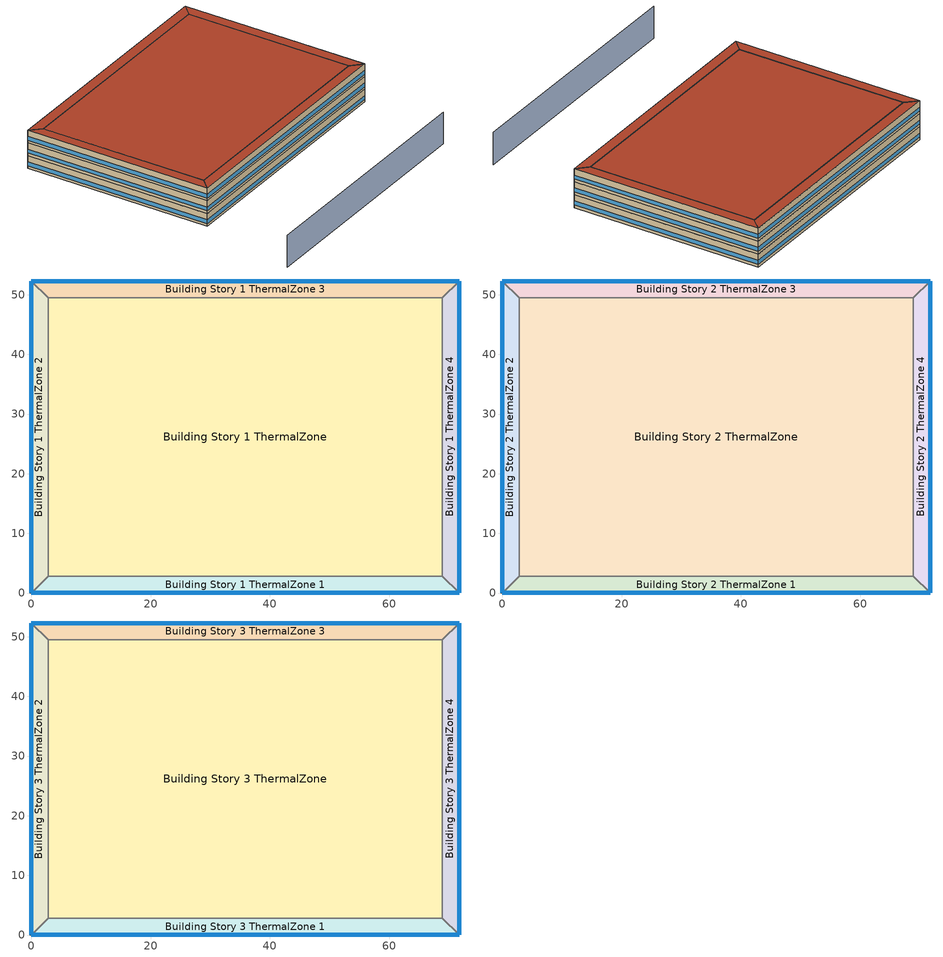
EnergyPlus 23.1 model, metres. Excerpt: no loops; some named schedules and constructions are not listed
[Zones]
Building Story 1 ThermalZone
 floor ground (Typical Insulated Carpeted 8in Slab Floor): 68.93,2.83 2.83,2.83 2.83,49.48 68.93,49.48 z0
 wall adiabatic (Typical Interior Wall): 2.83,2.83 68.93,2.83 68.93,49.48 2.83,49.48 2.83,2.83 z0:3.6
 ceiling adiabatic (Typical Interior Floor): 68.93,49.48 2.83,49.48 2.83,2.83 68.93,2.83 z3.6
Building Story 1 ThermalZone 1
 floor ground (Typical Insulated Carpeted 8in Slab Floor): 71.76,0 0,0 2.83,2.83 68.93,2.83 z0
 wall outside (Typical Insulated Steel Framed Exterior Wall R-20.41): 0,0 71.76,0 z0:3.6
 wall adiabatic (Typical Interior Wall): 71.76,0 68.93,2.83 2.83,2.83 0,0 z0:3.6
 window (U 0.48 SHGC 0.40 Dbl Ref-D Clr 6mm/13mm): 0.03,0 71.74,0 z0.76:1.84
 ceiling adiabatic (Typical Interior Ceiling): 68.93,2.83 2.83,2.83 0,0 71.76,0 z3.6
Building Story 1 ThermalZone 2
 floor ground (Typical Insulated Carpeted 8in Slab Floor): 0,0 0,52.31 2.83,49.48 2.83,2.83 z0
 wall outside (Typical Insulated Steel Framed Exterior Wall R-20.41): 0,52.31 0,0 z0:3.6
 wall adiabatic (Typical Interior Wall): 0,0 2.83,2.83 2.83,49.48 0,52.31 z0:3.6
 window (U 0.48 SHGC 0.40 Dbl Ref-D Clr 6mm/13mm): 0,52.28 0,0.03 z0.76:1.84
 ceiling adiabatic (Typical Interior Ceiling): 2.83,2.83 2.83,49.48 0,52.31 0,0 z3.6
Building Story 1 ThermalZone 3
 floor ground (Typical Insulated Carpeted 8in Slab Floor): 0,52.31 71.76,52.31 68.93,49.48 2.83,49.48 z0
 wall outside (Typical Insulated Steel Framed Exterior Wall R-20.41): 71.76,52.31 0,52.31 z0:3.6
 wall adiabatic (Typical Interior Wall): 0,52.31 2.83,49.48 68.93,49.48 71.76,52.31 z0:3.6
 window (U 0.48 SHGC 0.40 Dbl Ref-D Clr 6mm/13mm): 71.74,52.31 0.03,52.31 z0.76:1.84
 ceiling adiabatic (Typical Interior Ceiling): 2.83,49.48 68.93,49.48 71.76,52.31 0,52.31 z3.6
Building Story 1 ThermalZone 4
 floor ground (Typical Insulated Carpeted 8in Slab Floor): 71.76,52.31 71.76,0 68.93,2.83 68.93,49.48 z0
 wall outside (Typical Insulated Steel Framed Exterior Wall R-20.41): 71.76,0 71.76,52.31 z0:3.6
 wall adiabatic (Typical Interior Wall): 71.76,52.31 68.93,49.48 68.93,2.83 71.76,0 z0:3.6
 window (U 0.48 SHGC 0.40 Dbl Ref-D Clr 6mm/13mm): 71.76,0.03 71.76,52.28 z0.76:1.84
 ceiling adiabatic (Typical Interior Ceiling): 68.93,49.48 68.93,2.83 71.76,0 71.76,52.31 z3.6
Building Story 2 ThermalZone
 floor adiabatic (Typical Interior Floor): 68.93,2.83 2.83,2.83 2.83,49.48 68.93,49.48 z3.6
 wall adiabatic (Typical Interior Wall): 2.83,2.83 68.93,2.83 68.93,49.48 2.83,49.48 2.83,2.83 z3.6:7.2
 ceiling adiabatic (Typical Interior Ceiling): 68.93,49.48 2.83,49.48 2.83,2.83 68.93,2.83 z7.2
Building Story 2 ThermalZone 1
 floor adiabatic (Typical Interior Ceiling): 71.76,0 0,0 2.83,2.83 68.93,2.83 z3.6
 wall outside (Typical Insulated Steel Framed Exterior Wall R-20.41): 0,0 71.76,0 z3.6:7.2
 wall adiabatic (Typical Interior Wall): 71.76,0 68.93,2.83 2.83,2.83 0,0 z3.6:7.2
 window (U 0.48 SHGC 0.40 Dbl Ref-D Clr 6mm/13mm): 0.03,0 71.74,0 z4.36:5.44
 ceiling adiabatic (Typical Interior Ceiling): 68.93,2.83 2.83,2.83 0,0 71.76,0 z7.2
Building Story 2 ThermalZone 2
 floor adiabatic (Typical Interior Ceiling): 0,0 0,52.31 2.83,49.48 2.83,2.83 z3.6
 wall outside (Typical Insulated Steel Framed Exterior Wall R-20.41): 0,52.31 0,0 z3.6:7.2
 wall adiabatic (Typical Interior Wall): 0,0 2.83,2.83 2.83,49.48 0,52.31 z3.6:7.2
 window (U 0.48 SHGC 0.40 Dbl Ref-D Clr 6mm/13mm): 0,52.28 0,0.03 z4.36:5.44
 ceiling adiabatic (Typical Interior Ceiling): 2.83,2.83 2.83,49.48 0,52.31 0,0 z7.2
Building Story 2 ThermalZone 3
 floor adiabatic (Typical Interior Ceiling): 0,52.31 71.76,52.31 68.93,49.48 2.83,49.48 z3.6
 wall outside (Typical Insulated Steel Framed Exterior Wall R-20.41): 71.76,52.31 0,52.31 z3.6:7.2
 wall adiabatic (Typical Interior Wall): 0,52.31 2.83,49.48 68.93,49.48 71.76,52.31 z3.6:7.2
 window (U 0.48 SHGC 0.40 Dbl Ref-D Clr 6mm/13mm): 71.74,52.31 0.03,52.31 z4.36:5.44
 ceiling adiabatic (Typical Interior Ceiling): 2.83,49.48 68.93,49.48 71.76,52.31 0,52.31 z7.2
Building Story 2 ThermalZone 4
 floor adiabatic (Typical Interior Ceiling): 71.76,52.31 71.76,0 68.93,2.83 68.93,49.48 z3.6
 wall outside (Typical Insulated Steel Framed Exterior Wall R-20.41): 71.76,0 71.76,52.31 z3.6:7.2
 wall adiabatic (Typical Interior Wall): 71.76,52.31 68.93,49.48 68.93,2.83 71.76,0 z3.6:7.2
 window (U 0.48 SHGC 0.40 Dbl Ref-D Clr 6mm/13mm): 71.76,0.03 71.76,52.28 z4.36:5.44
 ceiling adiabatic (Typical Interior Ceiling): 68.93,49.48 68.93,2.83 71.76,0 71.76,52.31 z7.2
Building Story 3 ThermalZone
 floor adiabatic (Typical Interior Ceiling): 68.93,2.83 2.83,2.83 2.83,49.48 68.93,49.48 z7.2
 wall adiabatic (Typical Interior Wall): 2.83,2.83 68.93,2.83 68.93,49.48 2.83,49.48 2.83,2.83 z7.2:10.8
 roof outside (Typical IEAD Roof R-31.25): 68.93,49.48 2.83,49.48 2.83,2.83 68.93,2.83 z10.8
Building Story 3 ThermalZone 1
 floor adiabatic (Typical Interior Ceiling): 71.76,0 0,0 2.83,2.83 68.93,2.83 z7.2
 wall outside (Typical Insulated Steel Framed Exterior Wall R-20.41): 0,0 71.76,0 z7.2:10.8
 wall adiabatic (Typical Interior Wall): 71.76,0 68.93,2.83 2.83,2.83 0,0 z7.2:10.8
 window (U 0.48 SHGC 0.40 Dbl Ref-D Clr 6mm/13mm): 0.03,0 71.74,0 z7.96:9.04
 roof outside (Typical IEAD Roof R-31.25): 68.93,2.83 2.83,2.83 0,0 71.76,0 z10.8
Building Story 3 ThermalZone 2
 floor adiabatic (Typical Interior Ceiling): 0,0 0,52.31 2.83,49.48 2.83,2.83 z7.2
 wall outside (Typical Insulated Steel Framed Exterior Wall R-20.41): 0,52.31 0,0 z7.2:10.8
 wall adiabatic (Typical Interior Wall): 0,0 2.83,2.83 2.83,49.48 0,52.31 z7.2:10.8
 window (U 0.48 SHGC 0.40 Dbl Ref-D Clr 6mm/13mm): 0,52.28 0,0.03 z7.96:9.04
 roof outside (Typical IEAD Roof R-31.25): 2.83,2.83 2.83,49.48 0,52.31 0,0 z10.8
Building Story 3 ThermalZone 3
 floor adiabatic (Typical Interior Ceiling): 0,52.31 71.76,52.31 68.93,49.48 2.83,49.48 z7.2
 wall outside (Typical Insulated Steel Framed Exterior Wall R-20.41): 71.76,52.31 0,52.31 z7.2:10.8
 wall adiabatic (Typical Interior Wall): 0,52.31 2.83,49.48 68.93,49.48 71.76,52.31 z7.2:10.8
 window (U 0.48 SHGC 0.40 Dbl Ref-D Clr 6mm/13mm): 71.74,52.31 0.03,52.31 z7.96:9.04
 roof outside (Typical IEAD Roof R-31.25): 2.83,49.48 68.93,49.48 71.76,52.31 0,52.31 z10.8
Building Story 3 ThermalZone 4
 floor adiabatic (Typical Interior Ceiling): 71.76,52.31 71.76,0 68.93,2.83 68.93,49.48 z7.2
 wall outside (Typical Insulated Steel Framed Exterior Wall R-20.41): 71.76,0 71.76,52.31 z7.2:10.8
 wall adiabatic (Typical Interior Wall): 71.76,52.31 68.93,49.48 68.93,2.83 71.76,0 z7.2:10.8
 window (U 0.48 SHGC 0.40 Dbl Ref-D Clr 6mm/13mm): 71.76,0.03 71.76,52.28 z7.96:9.04
 roof outside (Typical IEAD Roof R-31.25): 68.93,49.48 68.93,2.83 71.76,0 71.76,52.31 z10.8
shading: 65.06,-27.21 -6.11,-27.21 z0:9
[Building]
bld_33: Terrain=City
[Site:Location]
Laramie General Brees Field_WY_USA: Latitude {deg}=41.3134; Longitude {deg}=-105.584; Time Zone {hr}=-7; Elevation {m}=2215
[Site:GroundTemperature:FCfactorMethod]
8.6, 2.8, -4.1, -8.8, -2.2, 0.3, 6.7, 10.1, 16.5, 20.6, 19.2, 14.7
[Site:WaterMainsTemperature]
Calculation Method=Correlation; Annual Average Outdoor Air Temperature {C}=8.96667; Maximum Difference In Monthly Average Outdoor Air Temperatures {deltaC}=26.2
[SizingPeriod:DesignDay] Day of Month=21; Dry-Bulb Temperature Range Modifier Type=DefaultMultipliers; Humidity Condition Type=Wetbulb; Barometric Pressure {Pa}=98769; Rain Indicator=No; Snow Indicator=No; Daylight Saving Time Indicator=No; Begin Environment Reset Mode=FullResetAtBeginEnvironment
Name | Month | Day Type | Maximum Dry-Bulb Temperature {C} | Daily Dry-Bulb Temperature Range {deltaC} | Wetbulb or DewPoint at Maximum Dry-Bulb {C} | Wind Speed {m/s} | Wind Direction {deg} | Solar Model Indicator | ASHRAE Clear Sky Optical Depth for Beam Irradiance (taub) | ASHRAE Clear Sky Optical Depth for Diffuse Irradiance (taud) | Sky Clearness
Buffalo Niagara Intl Ap Ann Clg .4% Condns DB=>MWB 1 | 7 | SummerDesignDay | 30.3 | 9.3 | 21.8 | 5.7 | 240 | ASHRAETau | 0.462 | 2.001
Buffalo Niagara Intl Ap Ann Clg .4% Condns WB=>MDB 1 | 7 | SummerDesignDay | 27.8 | 9.3 | 23.8 | 5.7 | 240 | ASHRAETau | 0.462 | 2.001
Buffalo Niagara Intl Ap Ann Htg 99.6% Condns DB 1 | 1 | WinterDesignDay | -16.3 | 0 | -16.3 | 5.1 | 270 | ASHRAEClearSky |  |  | 0
[Material] Thermal Absorptance=0.9; Solar Absorptance=0.7
Name | Roughness | Thickness {m} | Conductivity {W/m-K} | Density {kg/m3} | Specific Heat {J/kg-K} | Visible Absorptance
100mm Normalweight concrete floor | MediumRough | 0.1016 | 2.31045 | 2322 | 832.557 | 0.7
25mm Stucco | Smooth | 0.0254 | 0.72 | 1856 | 840 | 0.7
5/8 in. Gypsum Board | MediumSmooth | 0.0159 | 0.16 | 800 | 1090 | 0.7
8 in. Normalweight Concrete Floor | MediumRough | 0.2032 | 2.31 | 2322 | 832 | 0.7
G01 13mm gypsum board | Smooth | 0.0127 | 0.160031 | 800.001 | 1090.73 | 0.5
Metal Roof Surface | Smooth | 0.0008 | 45.28 | 7824 | 500 | 0.7
Roof Membrane | VeryRough | 0.0095 | 0.16 | 1121.29 | 1460 | 0.7
[Material:NoMass] Roughness=Smooth; Thermal Absorptance=0.9; Solar Absorptance=0.7
Name | Thermal Resistance {m2-K/W} | Visible Absorptance
CP02 CARPET PAD; Typical Carpet Pad | 0.21648 | 0.8
Typical Insulation R-18.23 | 3.21036 | 0.7
Typical Insulation R-30.13 | 5.30668 | 0.7
[WindowMaterial:Gas]
AIR 13MM: Gas Type=Air; Thickness {m}=0.0127
[WindowMaterial:Glazing] Optical Data Type=SpectralAverage; Thickness {m}=0.006; Infrared Transmittance at Normal Incidence=0; Front Side Infrared Hemispherical Emissivity=0.84; Conductivity {W/m-K}=0.9; Dirt Correction Factor for Solar and Visible Transmittance=1; Solar Diffusing=No
Name | Solar Transmittance at Normal Incidence | Front Side Solar Reflectance at Normal Incidence | Back Side Solar Reflectance at Normal Incidence | Visible Transmittance at Normal Incidence | Front Side Visible Reflectance at Normal Incidence | Back Side Visible Reflectance at Normal Incidence | Back Side Infrared Hemispherical Emissivity
CLEAR 6MM | 0.775 | 0.071 | 0.071 | 0.881 | 0.08 | 0.08 | 0.84
REF D CLEAR 6MM | 0.429 | 0.308 | 0.379 | 0.334 | 0.453 | 0.505 | 0.82
[Construction]
Typical IEAD Roof R-31.25: Roof Membrane, Typical Insulation R-30.13, Metal Roof Surface
Typical Insulated Carpeted 8in Slab Floor: 8 in. Normalweight Concrete Floor, Typical Carpet Pad
Typical Insulated Steel Framed Exterior Wall R-20.41: 25mm Stucco, 5/8 in. Gypsum Board, Typical Insulation R-18.23, 5/8 in. Gypsum Board
Typical Interior Ceiling: CP02 CARPET PAD, 100mm Normalweight concrete floor
Typical Interior Floor: 100mm Normalweight concrete floor, CP02 CARPET PAD
Typical Interior Wall: G01 13mm gypsum board, G01 13mm gypsum board
U 0.48 SHGC 0.40 Dbl Ref-D Clr 6mm/13mm: REF D CLEAR 6MM, AIR 13MM, CLEAR 6MM
[SurfaceProperty:SurroundingSurfaces] Surrounding Surface 1=SurroundingSurface1; Surrounding Surface 1 View Factor=0.5
Name | Surrounding Surface 1 Temperature Schedule
SrdSurfs:Surface 56 | Srf-Surface 56-Tmp
SrdSurfs:Surface 44 | Srf-Surface 44-Tmp
SrdSurfs:Surface 50 | Srf-Surface 50-Tmp
SrdSurfs:Surface 38 | Srf-Surface 38-Tmp
[SurfaceProperty:LocalEnvironment]
Name | Exterior Surface | Surrounding Surfaces Object
LocEnv:Surface 44 | Surface 44 | SrdSurfs:Surface 56
LocEnv:Surface 56 | Surface 56 | SrdSurfs:Surface 44
LocEnv:Surface 50 | Surface 50 | SrdSurfs:Surface 38
LocEnv:Surface 38 | Surface 38 | SrdSurfs:Surface 50
[Zone] Part of Total Floor Area=Yes
Name | Multiplier
Building Story 1 ThermalZone; Building Story 1 ThermalZone 1; Building Story 1 ThermalZone 2; Building Story 1 ThermalZone 3; Building Story 1 ThermalZone 4; Building Story 3 ThermalZone; Building Story 3 ThermalZone 1; Building Story 3 ThermalZone 2; Building Story 3 ThermalZone 3; Building Story 3 ThermalZone 4 | 1
Building Story 2 ThermalZone; Building Story 2 ThermalZone 1; Building Story 2 ThermalZone 2; Building Story 2 ThermalZone 3; Building Story 2 ThermalZone 4 | 28
[Space]
Name | Zone | Space Type
Building Story 1 Space | Building Story 1 ThermalZone | Story Ground Blended Space Type
Building Story 1 Space 1 | Building Story 1 ThermalZone 1 | Story Ground Blended Space Type
Building Story 1 Space 2 | Building Story 1 ThermalZone 2 | Story Ground Blended Space Type
Building Story 1 Space 3 | Building Story 1 ThermalZone 3 | Story Ground Blended Space Type
Building Story 1 Space 4 | Building Story 1 ThermalZone 4 | Story Ground Blended Space Type
Building Story 2 Space | Building Story 2 ThermalZone | Story Mid Blended Space Type
Building Story 2 Space 1 | Building Story 2 ThermalZone 1 | Story Mid Blended Space Type
Building Story 2 Space 2 | Building Story 2 ThermalZone 2 | Story Mid Blended Space Type
Building Story 2 Space 3 | Building Story 2 ThermalZone 3 | Story Mid Blended Space Type
Building Story 2 Space 4 | Building Story 2 ThermalZone 4 | Story Mid Blended Space Type
Building Story 3 Space | Building Story 3 ThermalZone | Story Top Blended Space Type
Building Story 3 Space 1 | Building Story 3 ThermalZone 1 | Story Top Blended Space Type
Building Story 3 Space 2 | Building Story 3 ThermalZone 2 | Story Top Blended Space Type
Building Story 3 Space 3 | Building Story 3 ThermalZone 3 | Story Top Blended Space Type
Building Story 3 Space 4 | Building Story 3 ThermalZone 4 | Story Top Blended Space Type
[InternalMass]
Name | Construction | Zone or ZoneList | Space or SpaceList | Surface Area {m2}
Building Story 1 Space Office OfficeLarge Data Center A  - Story Ground Mass; Building Story 1 Space Office OfficeLarge Data Center C  - Story Ground Mass | InteriorFurnishings 1 | Building Story 1 ThermalZone | Building Story 1 Space | 6.78618
Building Story 1 Space 1 Office OfficeLarge Data Center A  - Story Ground Mass; Building Story 1 Space 1 Office OfficeLarge Data Center C  - Story Ground Mass | InteriorFurnishings 1 | Building Story 1 ThermalZone 1 | Building Story 1 Space 1 | 0.429035
Building Story 1 Space 2 Office OfficeLarge Data Center A  - Story Ground Mass; Building Story 1 Space 2 Office OfficeLarge Data Center C  - Story Ground Mass | InteriorFurnishings 1 | Building Story 1 ThermalZone 2 | Building Story 1 Space 2 | 0.307967
Building Story 1 Space 3 Office OfficeLarge Data Center A  - Story Ground Mass; Building Story 1 Space 3 Office OfficeLarge Data Center C  - Story Ground Mass | InteriorFurnishings 1 | Building Story 1 ThermalZone 3 | Building Story 1 Space 3 | 0.429034
Building Story 1 Space 4 Office OfficeLarge Data Center A  - Story Ground Mass; Building Story 1 Space 4 Office OfficeLarge Data Center C  - Story Ground Mass | InteriorFurnishings 1 | Building Story 1 ThermalZone 4 | Building Story 1 Space 4 | 0.307967
Building Story 1 Space Office OfficeLarge Data Center B  - Story Ground Mass | InteriorFurnishings 1 | Building Story 1 ThermalZone | Building Story 1 Space | 56.0008
Building Story 1 Space 1 Office OfficeLarge Data Center B  - Story Ground Mass | InteriorFurnishings 1 | Building Story 1 ThermalZone 1 | Building Story 1 Space 1 | 3.54048
Building Story 1 Space 2 Office OfficeLarge Data Center B  - Story Ground Mass | InteriorFurnishings 1 | Building Story 1 ThermalZone 2 | Building Story 1 Space 2 | 2.5414
Building Story 1 Space 3 Office OfficeLarge Data Center B  - Story Ground Mass | InteriorFurnishings 1 | Building Story 1 ThermalZone 3 | Building Story 1 Space 3 | 3.54047
Building Story 1 Space 4 Office OfficeLarge Data Center B  - Story Ground Mass | InteriorFurnishings 1 | Building Story 1 ThermalZone 4 | Building Story 1 Space 4 | 2.5414
Building Story 1 Space Office OfficeLarge Main Data Center A  - Story Ground Mass; Building Story 1 Space Office OfficeLarge Main Data Center C  - Story Ground Mass | InteriorFurnishings 1 | Building Story 1 ThermalZone | Building Story 1 Space | 12.2007
Building Story 1 Space 1 Office OfficeLarge Main Data Center A  - Story Ground Mass; Building Story 1 Space 1 Office OfficeLarge Main Data Center C  - Story Ground Mass | InteriorFurnishings 1 | Building Story 1 ThermalZone 1 | Building Story 1 Space 1 | 0.77135
Building Story 1 Space 2 Office OfficeLarge Main Data Center A  - Story Ground Mass; Building Story 1 Space 2 Office OfficeLarge Main Data Center C  - Story Ground Mass | InteriorFurnishings 1 | Building Story 1 ThermalZone 2 | Building Story 1 Space 2 | 0.553686
Building Story 1 Space 3 Office OfficeLarge Main Data Center A  - Story Ground Mass; Building Story 1 Space 3 Office OfficeLarge Main Data Center C  - Story Ground Mass | InteriorFurnishings 1 | Building Story 1 ThermalZone 3 | Building Story 1 Space 3 | 0.771348
Building Story 1 Space 4 Office OfficeLarge Main Data Center A  - Story Ground Mass; Building Story 1 Space 4 Office OfficeLarge Main Data Center C  - Story Ground Mass | InteriorFurnishings 1 | Building Story 1 ThermalZone 4 | Building Story 1 Space 4 | 0.553686
Building Story 1 Space Office OfficeLarge Main Data Center B  - Story Ground Mass | InteriorFurnishings 1 | Building Story 1 ThermalZone | Building Story 1 Space | 100.682
Building Story 1 Space 1 Office OfficeLarge Main Data Center B  - Story Ground Mass | InteriorFurnishings 1 | Building Story 1 ThermalZone 1 | Building Story 1 Space 1 | 6.36532
Building Story 1 Space 2 Office OfficeLarge Main Data Center B  - Story Ground Mass | InteriorFurnishings 1 | Building Story 1 ThermalZone 2 | Building Story 1 Space 2 | 4.56912
Building Story 1 Space 3 Office OfficeLarge Main Data Center B  - Story Ground Mass | InteriorFurnishings 1 | Building Story 1 ThermalZone 3 | Building Story 1 Space 3 | 6.36531
Building Story 1 Space 4 Office OfficeLarge Main Data Center B  - Story Ground Mass | InteriorFurnishings 1 | Building Story 1 ThermalZone 4 | Building Story 1 Space 4 | 4.56912
Building Story 1 Space SecondarySchool Auditorium A  - Story Ground Mass; Building Story 1 Space SecondarySchool Auditorium C  - Story Ground Mass | InteriorFurnishings 1 | Building Story 1 ThermalZone | Building Story 1 Space | 54.5782
Building Story 1 Space 1 SecondarySchool Auditorium A  - Story Ground Mass; Building Story 1 Space 1 SecondarySchool Auditorium C  - Story Ground Mass | InteriorFurnishings 1 | Building Story 1 ThermalZone 1 | Building Story 1 Space 1 | 3.45054
Building Story 1 Space 2 SecondarySchool Auditorium A  - Story Ground Mass; Building Story 1 Space 2 SecondarySchool Auditorium C  - Story Ground Mass | InteriorFurnishings 1 | Building Story 1 ThermalZone 2 | Building Story 1 Space 2 | 2.47684
Building Story 1 Space 3 SecondarySchool Auditorium A  - Story Ground Mass; Building Story 1 Space 3 SecondarySchool Auditorium C  - Story Ground Mass | InteriorFurnishings 1 | Building Story 1 ThermalZone 3 | Building Story 1 Space 3 | 3.45053
Building Story 1 Space 4 SecondarySchool Auditorium A  - Story Ground Mass; Building Story 1 Space 4 SecondarySchool Auditorium C  - Story Ground Mass | InteriorFurnishings 1 | Building Story 1 ThermalZone 4 | Building Story 1 Space 4 | 2.47684
Building Story 1 Space SecondarySchool Auditorium B  - Story Ground Mass | InteriorFurnishings 1 | Building Story 1 ThermalZone | Building Story 1 Space | 450.389
Building Story 1 Space 1 SecondarySchool Auditorium B  - Story Ground Mass | InteriorFurnishings 1 | Building Story 1 ThermalZone 1 | Building Story 1 Space 1 | 28.4745
Building Story 1 Space 2 SecondarySchool Auditorium B  - Story Ground Mass | InteriorFurnishings 1 | Building Story 1 ThermalZone 2 | Building Story 1 Space 2 | 20.4394
Building Story 1 Space 3 SecondarySchool Auditorium B  - Story Ground Mass | InteriorFurnishings 1 | Building Story 1 ThermalZone 3 | Building Story 1 Space 3 | 28.4744
Building Story 1 Space 4 SecondarySchool Auditorium B  - Story Ground Mass | InteriorFurnishings 1 | Building Story 1 ThermalZone 4 | Building Story 1 Space 4 | 20.4394
Building Story 1 Space SecondarySchool Cafeteria A  - Story Ground Mass; Building Story 1 Space SecondarySchool Cafeteria C  - Story Ground Mass | InteriorFurnishings 1 | Building Story 1 ThermalZone | Building Story 1 Space | 34.5445
Building Story 1 Space 1 SecondarySchool Cafeteria A  - Story Ground Mass; Building Story 1 Space 1 SecondarySchool Cafeteria C  - Story Ground Mass | InteriorFurnishings 1 | Building Story 1 ThermalZone 1 | Building Story 1 Space 1 | 2.18397
Building Story 1 Space 2 SecondarySchool Cafeteria A  - Story Ground Mass; Building Story 1 Space 2 SecondarySchool Cafeteria C  - Story Ground Mass | InteriorFurnishings 1 | Building Story 1 ThermalZone 2 | Building Story 1 Space 2 | 1.56768
Building Story 1 Space 3 SecondarySchool Cafeteria A  - Story Ground Mass; Building Story 1 Space 3 SecondarySchool Cafeteria C  - Story Ground Mass | InteriorFurnishings 1 | Building Story 1 ThermalZone 3 | Building Story 1 Space 3 | 2.18397
Building Story 1 Space 4 SecondarySchool Cafeteria A  - Story Ground Mass; Building Story 1 Space 4 SecondarySchool Cafeteria C  - Story Ground Mass | InteriorFurnishings 1 | Building Story 1 ThermalZone 4 | Building Story 1 Space 4 | 1.56768
Building Story 1 Space SecondarySchool Cafeteria B  - Story Ground Mass | InteriorFurnishings 1 | Building Story 1 ThermalZone | Building Story 1 Space | 285.068
Building Story 1 Space 1 SecondarySchool Cafeteria B  - Story Ground Mass | InteriorFurnishings 1 | Building Story 1 ThermalZone 1 | Building Story 1 Space 1 | 18.0225
Building Story 1 Space 2 SecondarySchool Cafeteria B  - Story Ground Mass | InteriorFurnishings 1 | Building Story 1 ThermalZone 2 | Building Story 1 Space 2 | 12.9368
Building Story 1 Space 3 SecondarySchool Cafeteria B  - Story Ground Mass | InteriorFurnishings 1 | Building Story 1 ThermalZone 3 | Building Story 1 Space 3 | 18.0225
Building Story 1 Space 4 SecondarySchool Cafeteria B  - Story Ground Mass | InteriorFurnishings 1 | Building Story 1 ThermalZone 4 | Building Story 1 Space 4 | 12.9368
Building Story 1 Space SecondarySchool Classroom A  - Story Ground Mass; Building Story 1 Space SecondarySchool Classroom C  - Story Ground Mass | InteriorFurnishings 1 | Building Story 1 ThermalZone | Building Story 1 Space | 66.4037
Building Story 1 Space 1 SecondarySchool Classroom A  - Story Ground Mass; Building Story 1 Space 1 SecondarySchool Classroom C  - Story Ground Mass | InteriorFurnishings 1 | Building Story 1 ThermalZone 1 | Building Story 1 Space 1 | 4.19817
Building Story 1 Space 2 SecondarySchool Classroom A  - Story Ground Mass; Building Story 1 Space 2 SecondarySchool Classroom C  - Story Ground Mass | InteriorFurnishings 1 | Building Story 1 ThermalZone 2 | Building Story 1 Space 2 | 3.0135
Building Story 1 Space 3 SecondarySchool Classroom A  - Story Ground Mass; Building Story 1 Space 3 SecondarySchool Classroom C  - Story Ground Mass | InteriorFurnishings 1 | Building Story 1 ThermalZone 3 | Building Story 1 Space 3 | 4.19816
Building Story 1 Space 4 SecondarySchool Classroom A  - Story Ground Mass; Building Story 1 Space 4 SecondarySchool Classroom C  - Story Ground Mass | InteriorFurnishings 1 | Building Story 1 ThermalZone 4 | Building Story 1 Space 4 | 3.0135
Building Story 1 Space SecondarySchool Classroom A end_b - Story Ground Mass; Building Story 1 Space SecondarySchool Classroom C end_b - Story Ground Mass | InteriorFurnishings 1 | Building Story 1 ThermalZone | Building Story 1 Space | 117.615
Building Story 1 Space 1 SecondarySchool Classroom A end_b - Story Ground Mass; Building Story 1 Space 1 SecondarySchool Classroom C end_b - Story Ground Mass | InteriorFurnishings 1 | Building Story 1 ThermalZone 1 | Building Story 1 Space 1 | 7.43584
Building Story 1 Space 2 SecondarySchool Classroom A end_b - Story Ground Mass; Building Story 1 Space 2 SecondarySchool Classroom C end_b - Story Ground Mass | InteriorFurnishings 1 | Building Story 1 ThermalZone 2 | Building Story 1 Space 2 | 5.33755
Building Story 1 Space 3 SecondarySchool Classroom A end_b - Story Ground Mass; Building Story 1 Space 3 SecondarySchool Classroom C end_b - Story Ground Mass | InteriorFurnishings 1 | Building Story 1 ThermalZone 3 | Building Story 1 Space 3 | 7.43582
Building Story 1 Space 4 SecondarySchool Classroom A end_b - Story Ground Mass; Building Story 1 Space 4 SecondarySchool Classroom C end_b - Story Ground Mass | InteriorFurnishings 1 | Building Story 1 ThermalZone 4 | Building Story 1 Space 4 | 5.33755
Building Story 1 Space SecondarySchool ComputerRoom A  - Story Ground Mass; Building Story 1 Space SecondarySchool ComputerRoom C  - Story Ground Mass | InteriorFurnishings 1 | Building Story 1 ThermalZone | Building Story 1 Space | 52.7373
Building Story 1 Space 1 SecondarySchool ComputerRoom A  - Story Ground Mass; Building Story 1 Space 1 SecondarySchool ComputerRoom C  - Story Ground Mass | InteriorFurnishings 1 | Building Story 1 ThermalZone 1 | Building Story 1 Space 1 | 3.33415
Building Story 1 Space 2 SecondarySchool ComputerRoom A  - Story Ground Mass; Building Story 1 Space 2 SecondarySchool ComputerRoom C  - Story Ground Mass | InteriorFurnishings 1 | Building Story 1 ThermalZone 2 | Building Story 1 Space 2 | 2.3933
Building Story 1 Space 3 SecondarySchool ComputerRoom A  - Story Ground Mass; Building Story 1 Space 3 SecondarySchool ComputerRoom C  - Story Ground Mass | InteriorFurnishings 1 | Building Story 1 ThermalZone 3 | Building Story 1 Space 3 | 3.33414
Building Story 1 Space 4 SecondarySchool ComputerRoom A  - Story Ground Mass; Building Story 1 Space 4 SecondarySchool ComputerRoom C  - Story Ground Mass | InteriorFurnishings 1 | Building Story 1 ThermalZone 4 | Building Story 1 Space 4 | 2.3933
Building Story 1 Space SecondarySchool ComputerRoom B  - Story Ground Mass | InteriorFurnishings 1 | Building Story 1 ThermalZone | Building Story 1 Space | 435.198
Building Story 1 Space 1 SecondarySchool ComputerRoom B  - Story Ground Mass | InteriorFurnishings 1 | Building Story 1 ThermalZone 1 | Building Story 1 Space 1 | 27.514
Building Story 1 Space 2 SecondarySchool ComputerRoom B  - Story Ground Mass | InteriorFurnishings 1 | Building Story 1 ThermalZone 2 | Building Story 1 Space 2 | 19.7499
Building Story 1 Space 3 SecondarySchool ComputerRoom B  - Story Ground Mass | InteriorFurnishings 1 | Building Story 1 ThermalZone 3 | Building Story 1 Space 3 | 27.514
Building Story 1 Space 4 SecondarySchool ComputerRoom B  - Story Ground Mass | InteriorFurnishings 1 | Building Story 1 ThermalZone 4 | Building Story 1 Space 4 | 19.7499
Building Story 1 Space SecondarySchool Corridor B  - Story Ground Mass | InteriorFurnishings 1 | Building Story 1 ThermalZone | Building Story 1 Space | 93.6334
Building Story 1 Space 1 SecondarySchool Corridor B  - Story Ground Mass | InteriorFurnishings 1 | Building Story 1 ThermalZone 1 | Building Story 1 Space 1 | 5.91968
Building Story 1 Space 2 SecondarySchool Corridor B  - Story Ground Mass | InteriorFurnishings 1 | Building Story 1 ThermalZone 2 | Building Story 1 Space 2 | 4.24923
Building Story 1 Space 3 SecondarySchool Corridor B  - Story Ground Mass | InteriorFurnishings 1 | Building Story 1 ThermalZone 3 | Building Story 1 Space 3 | 5.91967
Building Story 1 Space 4 SecondarySchool Corridor B  - Story Ground Mass | InteriorFurnishings 1 | Building Story 1 ThermalZone 4 | Building Story 1 Space 4 | 4.24923
Building Story 1 Space SecondarySchool Corridor B end_b - Story Ground Mass | InteriorFurnishings 1 | Building Story 1 ThermalZone | Building Story 1 Space | 165.845
Building Story 1 Space 1 SecondarySchool Corridor B end_b - Story Ground Mass | InteriorFurnishings 1 | Building Story 1 ThermalZone 1 | Building Story 1 Space 1 | 10.485
Building Story 1 Space 2 SecondarySchool Corridor B end_b - Story Ground Mass | InteriorFurnishings 1 | Building Story 1 ThermalZone 2 | Building Story 1 Space 2 | 7.52628
Building Story 1 Space 3 SecondarySchool Corridor B end_b - Story Ground Mass | InteriorFurnishings 1 | Building Story 1 ThermalZone 3 | Building Story 1 Space 3 | 10.485
Building Story 1 Space 4 SecondarySchool Corridor B end_b - Story Ground Mass | InteriorFurnishings 1 | Building Story 1 ThermalZone 4 | Building Story 1 Space 4 | 7.52628
Building Story 1 Space SecondarySchool Gym A  - Story Ground Mass; Building Story 1 Space SecondarySchool Gym C  - Story Ground Mass | InteriorFurnishings 1 | Building Story 1 ThermalZone | Building Story 1 Space | 139.125
Building Story 1 Space 1 SecondarySchool Gym A  - Story Ground Mass; Building Story 1 Space 1 SecondarySchool Gym C  - Story Ground Mass | InteriorFurnishings 1 | Building Story 1 ThermalZone 1 | Building Story 1 Space 1 | 8.79572
Building Story 1 Space 2 SecondarySchool Gym A  - Story Ground Mass; Building Story 1 Space 2 SecondarySchool Gym C  - Story Ground Mass | InteriorFurnishings 1 | Building Story 1 ThermalZone 2 | Building Story 1 Space 2 | 6.31369
Building Story 1 Space 3 SecondarySchool Gym A  - Story Ground Mass; Building Story 1 Space 3 SecondarySchool Gym C  - Story Ground Mass | InteriorFurnishings 1 | Building Story 1 ThermalZone 3 | Building Story 1 Space 3 | 8.7957
Building Story 1 Space 4 SecondarySchool Gym A  - Story Ground Mass; Building Story 1 Space 4 SecondarySchool Gym C  - Story Ground Mass | InteriorFurnishings 1 | Building Story 1 ThermalZone 4 | Building Story 1 Space 4 | 6.31369
Building Story 1 Space SecondarySchool Gym A end_a - Story Ground Mass; Building Story 1 Space SecondarySchool Gym C end_a - Story Ground Mass | InteriorFurnishings 1 | Building Story 1 ThermalZone | Building Story 1 Space | 39.1209
Building Story 1 Space 1 SecondarySchool Gym A end_a - Story Ground Mass; Building Story 1 Space 1 SecondarySchool Gym C end_a - Story Ground Mass | InteriorFurnishings 1 | Building Story 1 ThermalZone 1 | Building Story 1 Space 1 | 2.4733
Building Story 1 Space 2 SecondarySchool Gym A end_a - Story Ground Mass; Building Story 1 Space 2 SecondarySchool Gym C end_a - Story Ground Mass | InteriorFurnishings 1 | Building Story 1 ThermalZone 2 | Building Story 1 Space 2 | 1.77537
Building Story 1 Space 3 SecondarySchool Gym A end_a - Story Ground Mass; Building Story 1 Space 3 SecondarySchool Gym C end_a - Story Ground Mass | InteriorFurnishings 1 | Building Story 1 ThermalZone 3 | Building Story 1 Space 3 | 2.47329
Building Story 1 Space 4 SecondarySchool Gym A end_a - Story Ground Mass; Building Story 1 Space 4 SecondarySchool Gym C end_a - Story Ground Mass | InteriorFurnishings 1 | Building Story 1 ThermalZone 4 | Building Story 1 Space 4 | 1.77537
Building Story 1 Space SecondarySchool Gym B  - Story Ground Mass | InteriorFurnishings 1 | Building Story 1 ThermalZone | Building Story 1 Space | 1148.08
Building Story 1 Space 1 SecondarySchool Gym B  - Story Ground Mass | InteriorFurnishings 1 | Building Story 1 ThermalZone 1 | Building Story 1 Space 1 | 72.5839
Building Story 1 Space 2 SecondarySchool Gym B  - Story Ground Mass | InteriorFurnishings 1 | Building Story 1 ThermalZone 2 | Building Story 1 Space 2 | 52.1017
Building Story 1 Space 3 SecondarySchool Gym B  - Story Ground Mass | InteriorFurnishings 1 | Building Story 1 ThermalZone 3 | Building Story 1 Space 3 | 72.5837
Building Story 1 Space 4 SecondarySchool Gym B  - Story Ground Mass | InteriorFurnishings 1 | Building Story 1 ThermalZone 4 | Building Story 1 Space 4 | 52.1017
Building Story 1 Space SecondarySchool Gym B end_a - Story Ground Mass | InteriorFurnishings 1 | Building Story 1 ThermalZone | Building Story 1 Space | 322.833
Building Story 1 Space 1 SecondarySchool Gym B end_a - Story Ground Mass | InteriorFurnishings 1 | Building Story 1 ThermalZone 1 | Building Story 1 Space 1 | 20.4101
Building Story 1 Space 2 SecondarySchool Gym B end_a - Story Ground Mass | InteriorFurnishings 1 | Building Story 1 ThermalZone 2 | Building Story 1 Space 2 | 14.6506
Building Story 1 Space 3 SecondarySchool Gym B end_a - Story Ground Mass | InteriorFurnishings 1 | Building Story 1 ThermalZone 3 | Building Story 1 Space 3 | 20.41
Building Story 1 Space 4 SecondarySchool Gym B end_a - Story Ground Mass | InteriorFurnishings 1 | Building Story 1 ThermalZone 4 | Building Story 1 Space 4 | 14.6506
Building Story 1 Space SecondarySchool Kitchen A  - Story Ground Mass; Building Story 1 Space SecondarySchool Kitchen C  - Story Ground Mass | InteriorFurnishings 1 | Building Story 1 ThermalZone | Building Story 1 Space | 11.9119
Building Story 1 Space 1 SecondarySchool Kitchen A  - Story Ground Mass; Building Story 1 Space 1 SecondarySchool Kitchen C  - Story Ground Mass | InteriorFurnishings 1 | Building Story 1 ThermalZone 1 | Building Story 1 Space 1 | 0.753093
Building Story 1 Space 2 SecondarySchool Kitchen A  - Story Ground Mass; Building Story 1 Space 2 SecondarySchool Kitchen C  - Story Ground Mass | InteriorFurnishings 1 | Building Story 1 ThermalZone 2 | Building Story 1 Space 2 | 0.540581
Building Story 1 Space 3 SecondarySchool Kitchen A  - Story Ground Mass; Building Story 1 Space 3 SecondarySchool Kitchen C  - Story Ground Mass | InteriorFurnishings 1 | Building Story 1 ThermalZone 3 | Building Story 1 Space 3 | 0.753092
Building Story 1 Space 4 SecondarySchool Kitchen A  - Story Ground Mass; Building Story 1 Space 4 SecondarySchool Kitchen C  - Story Ground Mass | InteriorFurnishings 1 | Building Story 1 ThermalZone 4 | Building Story 1 Space 4 | 0.540581
Building Story 1 Space SecondarySchool Kitchen B  - Story Ground Mass | InteriorFurnishings 1 | Building Story 1 ThermalZone | Building Story 1 Space | 98.2993
Building Story 1 Space 1 SecondarySchool Kitchen B  - Story Ground Mass | InteriorFurnishings 1 | Building Story 1 ThermalZone 1 | Building Story 1 Space 1 | 6.21467
Building Story 1 Space 2 SecondarySchool Kitchen B  - Story Ground Mass | InteriorFurnishings 1 | Building Story 1 ThermalZone 2 | Building Story 1 Space 2 | 4.46097
Building Story 1 Space 3 SecondarySchool Kitchen B  - Story Ground Mass | InteriorFurnishings 1 | Building Story 1 ThermalZone 3 | Building Story 1 Space 3 | 6.21465
Building Story 1 Space 4 SecondarySchool Kitchen B  - Story Ground Mass | InteriorFurnishings 1 | Building Story 1 ThermalZone 4 | Building Story 1 Space 4 | 4.46097
Building Story 1 Space SecondarySchool Library A  - Story Ground Mass; Building Story 1 Space SecondarySchool Library C  - Story Ground Mass | InteriorFurnishings 1 | Building Story 1 ThermalZone | Building Story 1 Space | 46.4565
Building Story 1 Space 1 SecondarySchool Library A  - Story Ground Mass; Building Story 1 Space 1 SecondarySchool Library C  - Story Ground Mass | InteriorFurnishings 1 | Building Story 1 ThermalZone 1 | Building Story 1 Space 1 | 2.93706
Building Story 1 Space 2 SecondarySchool Library A  - Story Ground Mass; Building Story 1 Space 2 SecondarySchool Library C  - Story Ground Mass | InteriorFurnishings 1 | Building Story 1 ThermalZone 2 | Building Story 1 Space 2 | 2.10827
Building Story 1 Space 3 SecondarySchool Library A  - Story Ground Mass; Building Story 1 Space 3 SecondarySchool Library C  - Story Ground Mass | InteriorFurnishings 1 | Building Story 1 ThermalZone 3 | Building Story 1 Space 3 | 2.93706
Building Story 1 Space 4 SecondarySchool Library A  - Story Ground Mass; Building Story 1 Space 4 SecondarySchool Library C  - Story Ground Mass | InteriorFurnishings 1 | Building Story 1 ThermalZone 4 | Building Story 1 Space 4 | 2.10827
Building Story 1 Space SecondarySchool Library B  - Story Ground Mass | InteriorFurnishings 1 | Building Story 1 ThermalZone | Building Story 1 Space | 383.367
Building Story 1 Space 1 SecondarySchool Library B  - Story Ground Mass | InteriorFurnishings 1 | Building Story 1 ThermalZone 1 | Building Story 1 Space 1 | 24.2372
Building Story 1 Space 2 SecondarySchool Library B  - Story Ground Mass | InteriorFurnishings 1 | Building Story 1 ThermalZone 2 | Building Story 1 Space 2 | 17.3978
Building Story 1 Space 3 SecondarySchool Library B  - Story Ground Mass | InteriorFurnishings 1 | Building Story 1 ThermalZone 3 | Building Story 1 Space 3 | 24.2371
Building Story 1 Space 4 SecondarySchool Library B  - Story Ground Mass | InteriorFurnishings 1 | Building Story 1 ThermalZone 4 | Building Story 1 Space 4 | 17.3978
Building Story 1 Space SecondarySchool Lobby A  - Story Ground Mass; Building Story 1 Space SecondarySchool Lobby C  - Story Ground Mass; Building Story 1 Space SecondarySchool Restroom A  - Story Ground Mass; Building Story 1 Space SecondarySchool Restroom C  - Story Ground Mass | InteriorFurnishings 1 | Building Story 1 ThermalZone | Building Story 1 Space | 23.1741
Building Story 1 Space 1 SecondarySchool Lobby A  - Story Ground Mass; Building Story 1 Space 1 SecondarySchool Lobby C  - Story Ground Mass; Building Story 1 Space 1 SecondarySchool Restroom A  - Story Ground Mass; Building Story 1 Space 1 SecondarySchool Restroom C  - Story Ground Mass | InteriorFurnishings 1 | Building Story 1 ThermalZone 1 | Building Story 1 Space 1 | 1.46511
Building Story 1 Space 2 SecondarySchool Lobby A  - Story Ground Mass; Building Story 1 Space 2 SecondarySchool Lobby C  - Story Ground Mass; Building Story 1 Space 2 SecondarySchool Restroom A  - Story Ground Mass; Building Story 1 Space 2 SecondarySchool Restroom C  - Story Ground Mass | InteriorFurnishings 1 | Building Story 1 ThermalZone 2 | Building Story 1 Space 2 | 1.05168
Building Story 1 Space 3 SecondarySchool Lobby A  - Story Ground Mass; Building Story 1 Space 3 SecondarySchool Lobby C  - Story Ground Mass; Building Story 1 Space 3 SecondarySchool Restroom A  - Story Ground Mass; Building Story 1 Space 3 SecondarySchool Restroom C  - Story Ground Mass | InteriorFurnishings 1 | Building Story 1 ThermalZone 3 | Building Story 1 Space 3 | 1.46511
Building Story 1 Space 4 SecondarySchool Lobby A  - Story Ground Mass; Building Story 1 Space 4 SecondarySchool Lobby C  - Story Ground Mass; Building Story 1 Space 4 SecondarySchool Restroom A  - Story Ground Mass; Building Story 1 Space 4 SecondarySchool Restroom C  - Story Ground Mass | InteriorFurnishings 1 | Building Story 1 ThermalZone 4 | Building Story 1 Space 4 | 1.05168
Building Story 1 Space SecondarySchool Lobby B  - Story Ground Mass; Building Story 1 Space SecondarySchool Restroom B  - Story Ground Mass | InteriorFurnishings 1 | Building Story 1 ThermalZone | Building Story 1 Space | 191.237
Building Story 1 Space 1 SecondarySchool Lobby B  - Story Ground Mass; Building Story 1 Space 1 SecondarySchool Restroom B  - Story Ground Mass | InteriorFurnishings 1 | Building Story 1 ThermalZone 1 | Building Story 1 Space 1 | 12.0903
Building Story 1 Space 2 SecondarySchool Lobby B  - Story Ground Mass; Building Story 1 Space 2 SecondarySchool Restroom B  - Story Ground Mass | InteriorFurnishings 1 | Building Story 1 ThermalZone 2 | Building Story 1 Space 2 | 8.67862
Building Story 1 Space 3 SecondarySchool Lobby B  - Story Ground Mass; Building Story 1 Space 3 SecondarySchool Restroom B  - Story Ground Mass | InteriorFurnishings 1 | Building Story 1 ThermalZone 3 | Building Story 1 Space 3 | 12.0903
Building Story 1 Space 4 SecondarySchool Lobby B  - Story Ground Mass; Building Story 1 Space 4 SecondarySchool Restroom B  - Story Ground Mass | InteriorFurnishings 1 | Building Story 1 ThermalZone 4 | Building Story 1 Space 4 | 8.67862
Building Story 1 Space SecondarySchool Mechanical A  - Story Ground Mass; Building Story 1 Space SecondarySchool Mechanical C  - Story Ground Mass | InteriorFurnishings 1 | Building Story 1 ThermalZone | Building Story 1 Space | 37.7933
Building Story 1 Space 1 SecondarySchool Mechanical A  - Story Ground Mass; Building Story 1 Space 1 SecondarySchool Mechanical C  - Story Ground Mass | InteriorFurnishings 1 | Building Story 1 ThermalZone 1 | Building Story 1 Space 1 | 2.38936
Building Story 1 Space 2 SecondarySchool Mechanical A  - Story Ground Mass; Building Story 1 Space 2 SecondarySchool Mechanical C  - Story Ground Mass | InteriorFurnishings 1 | Building Story 1 ThermalZone 2 | Building Story 1 Space 2 | 1.71512
Building Story 1 Space 3 SecondarySchool Mechanical A  - Story Ground Mass; Building Story 1 Space 3 SecondarySchool Mechanical C  - Story Ground Mass | InteriorFurnishings 1 | Building Story 1 ThermalZone 3 | Building Story 1 Space 3 | 2.38935
Building Story 1 Space 4 SecondarySchool Mechanical A  - Story Ground Mass; Building Story 1 Space 4 SecondarySchool Mechanical C  - Story Ground Mass | InteriorFurnishings 1 | Building Story 1 ThermalZone 4 | Building Story 1 Space 4 | 1.71512
Building Story 1 Space SecondarySchool Mechanical B  - Story Ground Mass | InteriorFurnishings 1 | Building Story 1 ThermalZone | Building Story 1 Space | 311.877
Building Story 1 Space 1 SecondarySchool Mechanical B  - Story Ground Mass | InteriorFurnishings 1 | Building Story 1 ThermalZone 1 | Building Story 1 Space 1 | 19.7174
Building Story 1 Space 2 SecondarySchool Mechanical B  - Story Ground Mass | InteriorFurnishings 1 | Building Story 1 ThermalZone 2 | Building Story 1 Space 2 | 14.1535
Building Story 1 Space 3 SecondarySchool Mechanical B  - Story Ground Mass | InteriorFurnishings 1 | Building Story 1 ThermalZone 3 | Building Story 1 Space 3 | 19.7174
Building Story 1 Space 4 SecondarySchool Mechanical B  - Story Ground Mass | InteriorFurnishings 1 | Building Story 1 ThermalZone 4 | Building Story 1 Space 4 | 14.1535
Building Story 1 Space SecondarySchool Office A  - Story Ground Mass; Building Story 1 Space SecondarySchool Office C  - Story Ground Mass | InteriorFurnishings 1 | Building Story 1 ThermalZone | Building Story 1 Space | 58.8015
Building Story 1 Space 1 SecondarySchool Office A  - Story Ground Mass; Building Story 1 Space 1 SecondarySchool Office C  - Story Ground Mass | InteriorFurnishings 1 | Building Story 1 ThermalZone 1 | Building Story 1 Space 1 | 3.71754
Building Story 1 Space 2 SecondarySchool Office A  - Story Ground Mass; Building Story 1 Space 2 SecondarySchool Office C  - Story Ground Mass | InteriorFurnishings 1 | Building Story 1 ThermalZone 2 | Building Story 1 Space 2 | 2.6685
Building Story 1 Space 3 SecondarySchool Office A  - Story Ground Mass; Building Story 1 Space 3 SecondarySchool Office C  - Story Ground Mass | InteriorFurnishings 1 | Building Story 1 ThermalZone 3 | Building Story 1 Space 3 | 3.71753
Building Story 1 Space 4 SecondarySchool Office A  - Story Ground Mass; Building Story 1 Space 4 SecondarySchool Office C  - Story Ground Mass | InteriorFurnishings 1 | Building Story 1 ThermalZone 4 | Building Story 1 Space 4 | 2.6685
Building Story 1 Space SecondarySchool Office B  - Story Ground Mass | InteriorFurnishings 1 | Building Story 1 ThermalZone | Building Story 1 Space | 485.241
Building Story 1 Space 1 SecondarySchool Office B  - Story Ground Mass | InteriorFurnishings 1 | Building Story 1 ThermalZone 1 | Building Story 1 Space 1 | 30.6778
Building Story 1 Space 2 SecondarySchool Office B  - Story Ground Mass | InteriorFurnishings 1 | Building Story 1 ThermalZone 2 | Building Story 1 Space 2 | 22.021
Building Story 1 Space 3 SecondarySchool Office B  - Story Ground Mass | InteriorFurnishings 1 | Building Story 1 ThermalZone 3 | Building Story 1 Space 3 | 30.6778
Building Story 1 Space 4 SecondarySchool Office B  - Story Ground Mass | InteriorFurnishings 1 | Building Story 1 ThermalZone 4 | Building Story 1 Space 4 | 22.021
Building Story 1 Space Mass | InteriorFurnishings 2 | Building Story 1 ThermalZone | Building Story 1 Space | 6167.83
Building Story 1 Space 1 Mass | InteriorFurnishings 2 | Building Story 1 ThermalZone 1 | Building Story 1 Space 1 | 389.942
Building Story 1 Space 2 Mass | InteriorFurnishings 2 | Building Story 1 ThermalZone 2 | Building Story 1 Space 2 | 279.906
Building Story 1 Space 3 Mass | InteriorFurnishings 2 | Building Story 1 ThermalZone 3 | Building Story 1 Space 3 | 389.941
Building Story 1 Space 4 Mass | InteriorFurnishings 2 | Building Story 1 ThermalZone 4 | Building Story 1 Space 4 | 279.906
Building Story 2 Space Office WholeBuilding - Lg Office A  - Story Mid Mass; Building Story 2 Space Office WholeBuilding - Lg Office C  - Story Mid Mass | InteriorFurnishings 1 | Building Story 2 ThermalZone | Building Story 2 Space | 62.2146
Building Story 2 Space 1 Office WholeBuilding - Lg Office A  - Story Mid Mass; Building Story 2 Space 1 Office WholeBuilding - Lg Office C  - Story Mid Mass | InteriorFurnishings 1 | Building Story 2 ThermalZone 1 | Building Story 2 Space 1 | 3.93332
Building Story 2 Space 2 Office WholeBuilding - Lg Office A  - Story Mid Mass; Building Story 2 Space 2 Office WholeBuilding - Lg Office C  - Story Mid Mass | InteriorFurnishings 1 | Building Story 2 ThermalZone 2 | Building Story 2 Space 2 | 2.82339
Building Story 2 Space 3 Office WholeBuilding - Lg Office A  - Story Mid Mass; Building Story 2 Space 3 Office WholeBuilding - Lg Office C  - Story Mid Mass | InteriorFurnishings 1 | Building Story 2 ThermalZone 3 | Building Story 2 Space 3 | 3.93331
Building Story 2 Space 4 Office WholeBuilding - Lg Office A  - Story Mid Mass; Building Story 2 Space 4 Office WholeBuilding - Lg Office C  - Story Mid Mass | InteriorFurnishings 1 | Building Story 2 ThermalZone 4 | Building Story 2 Space 4 | 2.82339
Building Story 2 Space Office WholeBuilding - Lg Office A end_b - Story Mid Mass; Building Story 2 Space Office WholeBuilding - Lg Office C end_b - Story Mid Mass | InteriorFurnishings 1 | Building Story 2 ThermalZone | Building Story 2 Space | 39.1209
Building Story 2 Space 1 Office WholeBuilding - Lg Office A end_b - Story Mid Mass; Building Story 2 Space 1 Office WholeBuilding - Lg Office C end_b - Story Mid Mass | InteriorFurnishings 1 | Building Story 2 ThermalZone 1 | Building Story 2 Space 1 | 2.4733
Building Story 2 Space 2 Office WholeBuilding - Lg Office A end_b - Story Mid Mass; Building Story 2 Space 2 Office WholeBuilding - Lg Office C end_b - Story Mid Mass | InteriorFurnishings 1 | Building Story 2 ThermalZone 2 | Building Story 2 Space 2 | 1.77537
Building Story 2 Space 3 Office WholeBuilding - Lg Office A end_b - Story Mid Mass; Building Story 2 Space 3 Office WholeBuilding - Lg Office C end_b - Story Mid Mass | InteriorFurnishings 1 | Building Story 2 ThermalZone 3 | Building Story 2 Space 3 | 2.47329
Building Story 2 Space 4 Office WholeBuilding - Lg Office A end_b - Story Mid Mass; Building Story 2 Space 4 Office WholeBuilding - Lg Office C end_b - Story Mid Mass | InteriorFurnishings 1 | Building Story 2 ThermalZone 4 | Building Story 2 Space 4 | 1.77537
Building Story 2 Space Office WholeBuilding - Lg Office B  - Story Mid Mass | InteriorFurnishings 1 | Building Story 2 ThermalZone | Building Story 2 Space | 513.406
Building Story 2 Space 1 Office WholeBuilding - Lg Office B  - Story Mid Mass | InteriorFurnishings 1 | Building Story 2 ThermalZone 1 | Building Story 2 Space 1 | 32.4585
Building Story 2 Space 2 Office WholeBuilding - Lg Office B  - Story Mid Mass | InteriorFurnishings 1 | Building Story 2 ThermalZone 2 | Building Story 2 Space 2 | 23.2992
Building Story 2 Space 3 Office WholeBuilding - Lg Office B  - Story Mid Mass | InteriorFurnishings 1 | Building Story 2 ThermalZone 3 | Building Story 2 Space 3 | 32.4584
Building Story 2 Space 4 Office WholeBuilding - Lg Office B  - Story Mid Mass | InteriorFurnishings 1 | Building Story 2 ThermalZone 4 | Building Story 2 Space 4 | 23.2992
Building Story 2 Space Office WholeBuilding - Lg Office B end_b - Story Mid Mass | InteriorFurnishings 1 | Building Story 2 ThermalZone | Building Story 2 Space | 322.833
Building Story 2 Space 1 Office WholeBuilding - Lg Office B end_b - Story Mid Mass | InteriorFurnishings 1 | Building Story 2 ThermalZone 1 | Building Story 2 Space 1 | 20.4101
Building Story 2 Space 2 Office WholeBuilding - Lg Office B end_b - Story Mid Mass | InteriorFurnishings 1 | Building Story 2 ThermalZone 2 | Building Story 2 Space 2 | 14.6506
Building Story 2 Space 3 Office WholeBuilding - Lg Office B end_b - Story Mid Mass | InteriorFurnishings 1 | Building Story 2 ThermalZone 3 | Building Story 2 Space 3 | 20.41
Building Story 2 Space 4 Office WholeBuilding - Lg Office B end_b - Story Mid Mass | InteriorFurnishings 1 | Building Story 2 ThermalZone 4 | Building Story 2 Space 4 | 14.6506
Building Story 2 Space SecondarySchool Classroom A  - Story Mid Mass; Building Story 2 Space SecondarySchool Classroom C  - Story Mid Mass | InteriorFurnishings 1 | Building Story 2 ThermalZone | Building Story 2 Space | 1386.44
Building Story 2 Space 1 SecondarySchool Classroom A  - Story Mid Mass; Building Story 2 Space 1 SecondarySchool Classroom C  - Story Mid Mass | InteriorFurnishings 1 | Building Story 2 ThermalZone 1 | Building Story 2 Space 1 | 87.6534
Building Story 2 Space 2 SecondarySchool Classroom A  - Story Mid Mass; Building Story 2 Space 2 SecondarySchool Classroom C  - Story Mid Mass | InteriorFurnishings 1 | Building Story 2 ThermalZone 2 | Building Story 2 Space 2 | 62.9188
Building Story 2 Space 3 SecondarySchool Classroom A  - Story Mid Mass; Building Story 2 Space 3 SecondarySchool Classroom C  - Story Mid Mass | InteriorFurnishings 1 | Building Story 2 ThermalZone 3 | Building Story 2 Space 3 | 87.6532
Building Story 2 Space 4 SecondarySchool Classroom A  - Story Mid Mass; Building Story 2 Space 4 SecondarySchool Classroom C  - Story Mid Mass | InteriorFurnishings 1 | Building Story 2 ThermalZone 4 | Building Story 2 Space 4 | 62.9188
Building Story 2 Space SecondarySchool Classroom A end_a - Story Mid Mass; Building Story 2 Space SecondarySchool Classroom C end_a - Story Mid Mass | InteriorFurnishings 1 | Building Story 2 ThermalZone | Building Story 2 Space | 117.615
Building Story 2 Space 1 SecondarySchool Classroom A end_a - Story Mid Mass; Building Story 2 Space 1 SecondarySchool Classroom C end_a - Story Mid Mass | InteriorFurnishings 1 | Building Story 2 ThermalZone 1 | Building Story 2 Space 1 | 7.43584
Building Story 2 Space 2 SecondarySchool Classroom A end_a - Story Mid Mass; Building Story 2 Space 2 SecondarySchool Classroom C end_a - Story Mid Mass | InteriorFurnishings 1 | Building Story 2 ThermalZone 2 | Building Story 2 Space 2 | 5.33755
Building Story 2 Space 3 SecondarySchool Classroom A end_a - Story Mid Mass; Building Story 2 Space 3 SecondarySchool Classroom C end_a - Story Mid Mass | InteriorFurnishings 1 | Building Story 2 ThermalZone 3 | Building Story 2 Space 3 | 7.43582
Building Story 2 Space 4 SecondarySchool Classroom A end_a - Story Mid Mass; Building Story 2 Space 4 SecondarySchool Classroom C end_a - Story Mid Mass | InteriorFurnishings 1 | Building Story 2 ThermalZone 4 | Building Story 2 Space 4 | 5.33755
Building Story 2 Space SecondarySchool Corridor B  - Story Mid Mass | InteriorFurnishings 1 | Building Story 2 ThermalZone | Building Story 2 Space | 1954.97
Building Story 2 Space 1 SecondarySchool Corridor B  - Story Mid Mass | InteriorFurnishings 1 | Building Story 2 ThermalZone 1 | Building Story 2 Space 1 | 123.597
Building Story 2 Space 2 SecondarySchool Corridor B  - Story Mid Mass | InteriorFurnishings 1 | Building Story 2 ThermalZone 2 | Building Story 2 Space 2 | 88.7195
Building Story 2 Space 3 SecondarySchool Corridor B  - Story Mid Mass | InteriorFurnishings 1 | Building Story 2 ThermalZone 3 | Building Story 2 Space 3 | 123.596
Building Story 2 Space 4 SecondarySchool Corridor B  - Story Mid Mass | InteriorFurnishings 1 | Building Story 2 ThermalZone 4 | Building Story 2 Space 4 | 88.7195
Building Story 2 Space SecondarySchool Corridor B end_a - Story Mid Mass | InteriorFurnishings 1 | Building Story 2 ThermalZone | Building Story 2 Space | 165.845
Building Story 2 Space 1 SecondarySchool Corridor B end_a - Story Mid Mass | InteriorFurnishings 1 | Building Story 2 ThermalZone 1 | Building Story 2 Space 1 | 10.485
Building Story 2 Space 2 SecondarySchool Corridor B end_a - Story Mid Mass | InteriorFurnishings 1 | Building Story 2 ThermalZone 2 | Building Story 2 Space 2 | 7.52628
Building Story 2 Space 3 SecondarySchool Corridor B end_a - Story Mid Mass | InteriorFurnishings 1 | Building Story 2 ThermalZone 3 | Building Story 2 Space 3 | 10.485
Building Story 2 Space 4 SecondarySchool Corridor B end_a - Story Mid Mass | InteriorFurnishings 1 | Building Story 2 ThermalZone 4 | Building Story 2 Space 4 | 7.52628
Building Story 2 Space Mass | InteriorFurnishings 2 | Building Story 2 ThermalZone | Building Story 2 Space | 6167.83
Building Story 2 Space 1 Mass | InteriorFurnishings 2 | Building Story 2 ThermalZone 1 | Building Story 2 Space 1 | 389.942
Building Story 2 Space 2 Mass | InteriorFurnishings 2 | Building Story 2 ThermalZone 2 | Building Story 2 Space 2 | 279.906
Building Story 2 Space 3 Mass | InteriorFurnishings 2 | Building Story 2 ThermalZone 3 | Building Story 2 Space 3 | 389.941
Building Story 2 Space 4 Mass | InteriorFurnishings 2 | Building Story 2 ThermalZone 4 | Building Story 2 Space 4 | 279.906
Building Story 3 Space Office WholeBuilding - Lg Office A  - Story Top Mass | InteriorFurnishings 1 | Building Story 3 ThermalZone | Building Story 3 Space | 523.37
Building Story 3 Space 1 Office WholeBuilding - Lg Office A  - Story Top Mass | InteriorFurnishings 1 | Building Story 3 ThermalZone 1 | Building Story 3 Space 1 | 33.0884
Building Story 3 Space 2 Office WholeBuilding - Lg Office A  - Story Top Mass | InteriorFurnishings 1 | Building Story 3 ThermalZone 2 | Building Story 3 Space 2 | 23.7513
Building Story 3 Space 3 Office WholeBuilding - Lg Office A  - Story Top Mass | InteriorFurnishings 1 | Building Story 3 ThermalZone 3 | Building Story 3 Space 3 | 33.0884
Building Story 3 Space 4 Office WholeBuilding - Lg Office A  - Story Top Mass | InteriorFurnishings 1 | Building Story 3 ThermalZone 4 | Building Story 3 Space 4 | 23.7513
Building Story 3 Space Office WholeBuilding - Lg Office A end_a - Story Top Mass; Building Story 3 Space Office WholeBuilding - Lg Office A end_b - Story Top Mass | InteriorFurnishings 1 | Building Story 3 ThermalZone | Building Story 3 Space | 39.1209
Building Story 3 Space 1 Office WholeBuilding - Lg Office A end_a - Story Top Mass; Building Story 3 Space 1 Office WholeBuilding - Lg Office A end_b - Story Top Mass | InteriorFurnishings 1 | Building Story 3 ThermalZone 1 | Building Story 3 Space 1 | 2.4733
Building Story 3 Space 2 Office WholeBuilding - Lg Office A end_a - Story Top Mass; Building Story 3 Space 2 Office WholeBuilding - Lg Office A end_b - Story Top Mass | InteriorFurnishings 1 | Building Story 3 ThermalZone 2 | Building Story 3 Space 2 | 1.77537
Building Story 3 Space 3 Office WholeBuilding - Lg Office A end_a - Story Top Mass; Building Story 3 Space 3 Office WholeBuilding - Lg Office A end_b - Story Top Mass | InteriorFurnishings 1 | Building Story 3 ThermalZone 3 | Building Story 3 Space 3 | 2.47329
Building Story 3 Space 4 Office WholeBuilding - Lg Office A end_a - Story Top Mass; Building Story 3 Space 4 Office WholeBuilding - Lg Office A end_b - Story Top Mass | InteriorFurnishings 1 | Building Story 3 ThermalZone 4 | Building Story 3 Space 4 | 1.77537
Building Story 3 Space Office WholeBuilding - Lg Office B  - Story Top Mass | InteriorFurnishings 1 | Building Story 3 ThermalZone | Building Story 3 Space | 4318.95
